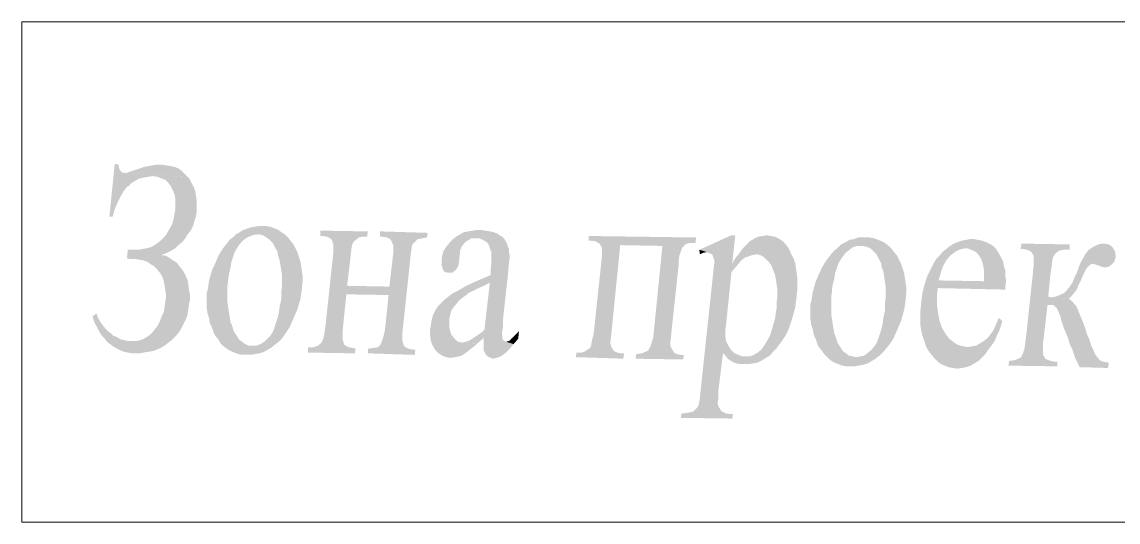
# Model space of a CAD drawing. Extents: x 243 to 885, y -99 to 1005.
# Drawn here: x 368.3 to 448.4, y 927.2 to 963.7 of the extents above; entities that cross this region are included whole.
import ezdxf

# ---------------------------------------------------------------- set-up
doc = ezdxf.new("R2010")
doc.units = 0
doc.header["$MEASUREMENT"] = 0
doc.layers.add('PDF _Геометрия', color=7, linetype='Continuous')
doc.layers.add('PDF _Сплошная заливка', color=7, linetype='Continuous')

msp = doc.modelspace()

# ---------------------------------------------------------------- hatches: boundary and pattern name
at = {"layer": 'PDF _Сплошная заливка', "linetype": 'ByBlock', "transparency": 33554559}
for points in [[(375.404, 953.265), (375.124, 953.324), (374.732, 949.462), (374.956, 949.462), (375.012, 949.63), (375.124, 950.019), (375.292, 950.414), (375.46, 950.751), (375.628, 951.082), (375.796, 951.367), (376.019, 951.645), (376.132, 951.697), (376.356, 951.924), (376.636, 952.092), (376.916, 952.261), (377.196, 952.313), (377.531, 952.371), (377.868, 952.429), (380.443, 952.371), (375.908, 952.65), (375.628, 952.708), (375.46, 952.935)], [(378.54, 953.269), (378.204, 953.269), (377.868, 953.211), (377.588, 953.159), (377.252, 953.1), (376.972, 952.99), (376.636, 952.88), (376.468, 952.822), (376.132, 952.712), (375.908, 952.653), (380.443, 952.375), (380.219, 952.595), (379.996, 952.822), (379.771, 952.99), (379.492, 953.1), (379.212, 953.159), (378.876, 953.211)], [(380.443, 952.371), (377.868, 952.429), (377.924, 952.429), (378.26, 952.371), (378.54, 952.261), (378.82, 952.151), (379.044, 951.924), (379.212, 951.704), (379.38, 951.367), (379.492, 951.083), (379.547, 950.752), (379.547, 950.357), (379.547, 949.962), (379.492, 949.742), (379.436, 949.347), (379.324, 948.959), (379.156, 948.622), (378.988, 948.344), (378.932, 948.227), (378.708, 947.949), (378.484, 947.729), (378.204, 947.502), (377.924, 947.334), (377.7, 947.224), (377.476, 947.166), (377.14, 947.107), (376.86, 947.056), (376.468, 947.056), (376.076, 947.056), (376.02, 946.44), (376.188, 946.382), (376.58, 946.382), (376.916, 946.324), (377.252, 946.272), (377.532, 946.156), (377.756, 945.987), (377.98, 945.877), (378.148, 945.709), (378.316, 945.489), (378.428, 945.372), (378.596, 945.094), (378.708, 944.757), (378.764, 944.42), (378.82, 944.084), (378.876, 943.695), (378.82, 943.3), (378.764, 942.912), (378.708, 942.517), (378.54, 942.18), (378.428, 941.844), (378.26, 941.514), (378.036, 941.229), (377.812, 940.95), (377.532, 940.73), (377.252, 940.562), (376.972, 940.445), (376.692, 940.393), (376.356, 940.393), (374.564, 940.335), (374.788, 940.167), (375.012, 939.999), (375.292, 939.83), (375.516, 939.72), (375.796, 939.61), (376.076, 939.552), (376.356, 939.494), (376.636, 939.494), (376.972, 939.494), (377.252, 939.552), (377.588, 939.61), (377.924, 939.662), (378.204, 939.772), (378.484, 939.888), (378.764, 940.057), (379.044, 940.277), (379.268, 940.445), (379.324, 940.504), (379.604, 940.782), (379.828, 941.06), (379.995, 941.345), (380.164, 941.682), (380.331, 942.012), (380.443, 942.349), (380.5, 942.744), (380.555, 943.132), (380.612, 943.359), (380.612, 943.754), (380.555, 944.084), (380.5, 944.479), (380.443, 944.815), (380.331, 945.094), (380.164, 945.43), (380.052, 945.599), (379.828, 945.877), (379.659, 946.104), (379.38, 946.272), (379.156, 946.44), (378.876, 946.609), (378.54, 946.661), (378.652, 946.719), (378.932, 946.829), (379.268, 946.997), (379.547, 947.166), (379.771, 947.392), (380.052, 947.612), (380.276, 947.891), (380.443, 948.176), (380.667, 948.454), (380.836, 948.791), (380.948, 949.179), (381.06, 949.516), (381.115, 949.911), (381.115, 950.247), (381.115, 950.584), (381.06, 950.972), (381.003, 951.309), (380.891, 951.646), (380.724, 951.924), (380.555, 952.261)], [(384.027, 948.231), (383.803, 948.005), (383.524, 947.786), (383.3, 947.502), (383.075, 947.225), (382.852, 946.89), (382.628, 946.496), (382.572, 946.329), (382.403, 945.935), (382.236, 945.6), (382.124, 945.207), (382.012, 944.813), (381.956, 944.426), (381.9, 944.085), (381.844, 943.917), (381.844, 943.53), (381.844, 943.137), (381.844, 942.801), (381.9, 942.408), (382.012, 942.073), (382.067, 941.679), (382.236, 941.344), (382.348, 941.009), (382.459, 940.783), (382.683, 940.506), (382.852, 940.222), (383.075, 940.003), (383.3, 939.835), (383.58, 939.667), (383.859, 939.551), (384.139, 939.442), (384.419, 939.384), (384.755, 939.384), (385.091, 939.384), (385.371, 939.442), (385.707, 939.493), (386.043, 939.609), (386.323, 939.777), (386.603, 939.945), (386.659, 940.003), (385.147, 940.054), (384.923, 940.054), (384.643, 940.17), (384.419, 940.338), (384.195, 940.506), (384.027, 940.783), (383.803, 941.118), (383.691, 941.512), (383.58, 941.737), (383.524, 942.073), (383.467, 942.466), (383.411, 942.801), (383.355, 943.195), (383.355, 943.582), (383.355, 943.975), (383.355, 944.426), (383.411, 944.871), (383.467, 945.316), (383.58, 945.768), (383.636, 946.161), (383.747, 946.496), (383.859, 946.832), (383.972, 947.057), (384.195, 947.393), (384.419, 947.67), (384.699, 947.896), (384.923, 948.005), (385.203, 948.121), (385.539, 948.173)], [(385.818, 948.788), (385.65, 948.788), (385.314, 948.73), (385.034, 948.678), (384.698, 948.562), (384.419, 948.452), (384.082, 948.226), (384.026, 948.226), (385.538, 948.175), (385.65, 948.175), (385.93, 948.117), (386.21, 947.949), (386.434, 947.781), (386.658, 947.555), (386.826, 947.22), (386.994, 946.942), (387.05, 946.607), (387.162, 946.265), (387.218, 945.929), (387.274, 945.594), (387.33, 945.207), (387.33, 944.813), (387.33, 944.362), (387.274, 943.916), (387.274, 943.471), (387.274, 943.413), (387.162, 942.91), (387.106, 942.458), (386.994, 942.013), (386.882, 941.678), (386.77, 941.342), (386.658, 941.058), (386.49, 940.781), (386.322, 940.613), (386.042, 940.336), (385.762, 940.168), (385.482, 940.052), (385.146, 940.052), (386.658, 940), (386.938, 940.219), (387.218, 940.445), (387.442, 940.723), (387.666, 941.058), (387.89, 941.394), (388.057, 941.787), (388.114, 941.903), (388.282, 942.291), (388.45, 942.684), (388.561, 943.078), (388.674, 943.413), (388.73, 943.807), (388.786, 944.194), (388.786, 944.31), (388.841, 944.697), (388.841, 945.091), (388.786, 945.484), (388.73, 945.878), (388.674, 946.213), (388.561, 946.549), (388.45, 946.884), (388.282, 947.22), (388.17, 947.446), (387.946, 947.723), (387.777, 947.949), (387.554, 948.175), (387.274, 948.342), (387.05, 948.51), (386.77, 948.62), (386.49, 948.73), (386.154, 948.788)], [(393.6, 948.392), (390.129, 948.45), (390.129, 948.057), (390.297, 948.057), (390.633, 948.005), (390.856, 947.889), (390.969, 947.779), (391.081, 947.444), (391.081, 947.276), (391.081, 946.883), (391.025, 946.322), (390.521, 941.62), (390.465, 941.226), (390.409, 940.781), (390.297, 940.446), (390.185, 940.22), (390.129, 940.22), (389.961, 940.052), (389.625, 939.936), (389.233, 939.936), (389.233, 939.549), (392.648, 939.491), (392.704, 939.826), (392.537, 939.885), (392.201, 939.936), (391.977, 940.052), (391.865, 940.162), (391.752, 940.497), (391.752, 940.665), (391.752, 941.058), (391.808, 941.62), (392.032, 943.8), (395.112, 943.748), (392.088, 944.419), (392.312, 946.322), (392.368, 946.883), (392.424, 947.276), (392.481, 947.495), (392.593, 947.663), (392.873, 947.889), (392.928, 947.947), (393.208, 948.005), (393.544, 948.005)], [(397.968, 948.286), (394.497, 948.395), (394.497, 948.002), (394.664, 948.002), (395, 947.95), (395.224, 947.834), (395.336, 947.666), (395.449, 947.389), (395.449, 947.163), (395.449, 946.77), (395.393, 946.267), (395.169, 944.364), (392.089, 944.422), (395.113, 943.745), (394.889, 941.565), (394.833, 941.114), (394.72, 940.669), (394.608, 940.333), (394.497, 940.108), (394.328, 939.94), (393.993, 939.882), (393.601, 939.83), (393.601, 939.495), (397.017, 939.379), (397.072, 939.772), (396.904, 939.772), (396.568, 939.83), (396.344, 939.94), (396.232, 940.049), (396.12, 940.391), (396.12, 940.611), (396.12, 941.004), (396.176, 941.507), (396.68, 946.209), (396.68, 946.267), (396.736, 946.77), (396.792, 947.163), (396.848, 947.441), (396.96, 947.557), (397.24, 947.834), (397.296, 947.834), (397.576, 947.892), (397.912, 947.95)], [(401.831, 948.505), (401.607, 948.505), (401.271, 948.447), (400.935, 948.395), (400.599, 948.337), (400.319, 948.169), (400.039, 948.002), (401.495, 947.892), (401.719, 947.892), (401.998, 947.776), (402.278, 947.608), (402.447, 947.382), (402.502, 947.163), (402.614, 946.879), (402.614, 946.492), (402.614, 946.099), (402.558, 945.538), (402.558, 945.202), (402.167, 945.035), (401.775, 944.867), (401.382, 944.699), (402.502, 944.641), (402.111, 941.229), (401.887, 941.003), (401.551, 940.777), (402.055, 940.61), (402.055, 940.552), (402.055, 940.107), (402.055, 939.713), (402.167, 939.487), (402.222, 939.378), (402.447, 939.21), (402.727, 939.1), (402.951, 939.152), (403.174, 939.21), (403.454, 939.378), (403.678, 939.545), (403.958, 939.829), (404.238, 940.165), (403.678, 940.332), (403.51, 940.442), (403.454, 940.442), (403.398, 940.835), (403.398, 941.003), (403.454, 941.339), (403.454, 941.784), (403.51, 942.403), (403.846, 945.428), (403.846, 945.596), (403.903, 946.099), (403.958, 946.544), (403.903, 946.879), (403.903, 947.105), (403.846, 947.215), (403.734, 947.55), (403.567, 947.834), (403.343, 948.06), (403.287, 948.06), (403.062, 948.227), (402.782, 948.337), (402.502, 948.395), (402.167, 948.447)], [(400.039, 948.003), (399.816, 947.835), (399.592, 947.609), (399.368, 947.332), (399.144, 946.997), (399.032, 946.662), (398.976, 946.32), (398.976, 945.933), (399.088, 945.598), (399.2, 945.424), (399.536, 945.372), (399.76, 945.372), (400.039, 945.598), (400.208, 945.875), (400.264, 946.268), (400.32, 946.829), (400.32, 946.939), (400.431, 947.274), (400.711, 947.609), (400.879, 947.726), (401.159, 947.893), (401.495, 947.893)], [(410.511, 947.501), (410.679, 947.224), (410.679, 947.166), (410.679, 946.94), (410.679, 946.547), (410.623, 945.986), (410.119, 941.231), (410.063, 940.838), (409.951, 940.393), (409.895, 940.051), (409.783, 939.832), (409.727, 939.832), (409.503, 939.665), (409.223, 939.549), (408.831, 939.549), (408.775, 939.214), (412.247, 939.104), (412.303, 939.491), (412.078, 939.491), (411.799, 939.549), (411.574, 939.665), (411.518, 939.716), (411.35, 940), (411.35, 940.051), (411.295, 940.277), (411.35, 940.67), (411.406, 941.231), (412.022, 947.391), (415.102, 947.333)], [(417.565, 947.948), (409.726, 948.058), (409.726, 947.722), (409.893, 947.722), (410.229, 947.664), (410.398, 947.555), (410.51, 947.497), (415.101, 947.329), (414.485, 941.172), (414.429, 940.669), (414.317, 940.275), (414.205, 939.94), (414.093, 939.773), (414.093, 939.714), (413.869, 939.605), (413.589, 939.489), (413.197, 939.437), (413.141, 939.102), (416.612, 939.044), (416.668, 939.379), (416.445, 939.379), (416.165, 939.437), (415.941, 939.547), (415.884, 939.656), (415.717, 939.94), (415.661, 940.166), (415.717, 940.611), (415.773, 941.172), (416.276, 945.872), (416.276, 946.098), (416.333, 946.6), (416.445, 946.936), (416.501, 947.103), (416.557, 947.219), (416.781, 947.439), (416.893, 947.497), (417.117, 947.555), (417.509, 947.555)], [(420.42, 948.112), (420.14, 948.112), (417.788, 947.048), (418.348, 946.881), (418.46, 946.823), (418.74, 946.713), (418.852, 946.378), (418.908, 946.21), (418.852, 945.817), (418.796, 945.256), (417.9, 936.861), (417.844, 936.3), (417.788, 935.907), (417.732, 935.681), (417.676, 935.571), (417.452, 935.346), (417.34, 935.236), (417.06, 935.178), (416.724, 935.12), (416.5, 935.12), (416.444, 934.785), (420.195, 934.733), (420.251, 935.068), (419.972, 935.068), (419.692, 935.12), (419.467, 935.236), (419.356, 935.346), (419.188, 935.629), (419.131, 935.849), (419.188, 936.242), (419.188, 936.803), (419.524, 939.492), (420.364, 939.492), (420.14, 939.711), (420.084, 939.769), (419.916, 940.053), (419.748, 940.388), (419.692, 940.723), (419.692, 940.833), (419.692, 941.168), (419.748, 941.561), (419.803, 942.122), (420.14, 945.424), (420.476, 945.817), (420.195, 946.043)], [(422.715, 948.112), (422.379, 948.054), (422.099, 948.003), (421.763, 947.835), (421.484, 947.667), (421.371, 947.551), (421.148, 947.326), (420.923, 947.106), (420.7, 946.771), (421.931, 946.713), (422.099, 946.713), (422.379, 946.604), (422.603, 946.429), (422.827, 946.21), (423.051, 945.926), (423.107, 945.759), (423.219, 945.482), (423.331, 945.198), (423.387, 944.863), (423.443, 944.476), (423.499, 944.082), (423.499, 943.689), (423.443, 943.244), (423.443, 942.793), (423.387, 942.516), (423.331, 942.064), (423.219, 941.671), (423.107, 941.284), (422.995, 940.891), (422.827, 940.555), (422.659, 940.272), (422.491, 939.994), (422.323, 939.769), (422.043, 939.543), (421.763, 939.376), (421.484, 939.266), (421.148, 939.266), (422.659, 939.156), (422.939, 939.324), (423.163, 939.601), (423.443, 939.878), (423.555, 940.053), (423.779, 940.33), (424.003, 940.665), (424.171, 940.942), (424.339, 941.336), (424.451, 941.671), (424.563, 942.006), (424.675, 942.4), (424.787, 942.793), (424.843, 943.244), (424.899, 943.631), (424.899, 943.747), (424.955, 944.192), (424.955, 944.585), (424.955, 944.979), (424.899, 945.366), (424.843, 945.759), (424.787, 946.094), (424.675, 946.429), (424.507, 946.713), (424.395, 946.99), (424.283, 947.216), (424.059, 947.493), (423.835, 947.719), (423.555, 947.887), (423.331, 948.003), (422.995, 948.054)], [(428.093, 947.391), (427.869, 947.166), (427.589, 946.94), (427.365, 946.663), (427.141, 946.386), (426.917, 946.045), (426.693, 945.658), (426.637, 945.49), (426.469, 945.149), (426.301, 944.762), (426.189, 944.369), (426.077, 943.976), (426.021, 943.641), (425.965, 943.248), (425.909, 943.139), (425.909, 942.746), (425.909, 942.353), (425.909, 941.96), (425.965, 941.566), (426.077, 941.231), (426.133, 940.896), (426.301, 940.503), (426.413, 940.168), (426.525, 939.943), (426.749, 939.666), (426.917, 939.44), (427.141, 939.215), (427.365, 938.996), (427.645, 938.822), (427.925, 938.712), (428.205, 938.603), (428.485, 938.545), (428.821, 938.545), (429.156, 938.545), (429.437, 938.603), (429.772, 938.654), (430.109, 938.77), (430.388, 938.938), (430.669, 939.105), (430.725, 939.163), (429.212, 939.215), (428.989, 939.273), (428.709, 939.331), (428.485, 939.498), (428.261, 939.666), (428.093, 939.943), (427.869, 940.278), (427.757, 940.671), (427.645, 940.954), (427.589, 941.289), (427.533, 941.624), (427.477, 942.018), (427.421, 942.353), (427.421, 942.746), (427.421, 943.19), (427.421, 943.583), (427.477, 944.034), (427.477, 944.086), (427.533, 944.537), (427.645, 944.93), (427.701, 945.317), (427.813, 945.658), (427.925, 945.993), (428.037, 946.219), (428.261, 946.554), (428.485, 946.831), (428.765, 947.056), (428.989, 947.224), (429.269, 947.333), (429.605, 947.333)], [(429.883, 947.948), (429.716, 947.948), (429.38, 947.948), (429.1, 947.838), (428.763, 947.78), (428.484, 947.613), (428.148, 947.445), (428.092, 947.387), (429.603, 947.329), (429.716, 947.329), (429.995, 947.278), (430.275, 947.162), (430.499, 946.942), (430.723, 946.717), (430.891, 946.381), (431.059, 946.098), (431.115, 945.763), (431.227, 945.485), (431.283, 945.092), (431.339, 944.757), (431.395, 944.364), (431.395, 943.97), (431.395, 943.526), (431.339, 943.074), (431.339, 942.629), (431.339, 942.571), (431.227, 942.069), (431.171, 941.624), (431.059, 941.172), (430.948, 940.837), (430.835, 940.502), (430.723, 940.218), (430.556, 939.999), (430.387, 939.773), (430.107, 939.548), (429.828, 939.322), (429.547, 939.271), (429.211, 939.213), (430.723, 939.155), (431.004, 939.38), (431.283, 939.664), (431.507, 939.941), (431.731, 940.218), (431.955, 940.56), (432.123, 940.947), (432.179, 941.063), (432.347, 941.456), (432.515, 941.843), (432.627, 942.236), (432.739, 942.629), (432.795, 942.965), (432.851, 943.358), (432.851, 943.467), (432.907, 943.861), (432.907, 944.254), (432.851, 944.647), (432.795, 945.034), (432.739, 945.369), (432.627, 945.711), (432.515, 946.046), (432.347, 946.381), (432.235, 946.607), (432.011, 946.884), (431.843, 947.11), (431.619, 947.329), (431.339, 947.555), (431.115, 947.671), (430.835, 947.78), (430.556, 947.89), (430.22, 947.948)], [(437.779, 947.838), (437.611, 947.838), (437.276, 947.78), (436.995, 947.729), (436.659, 947.613), (436.379, 947.503), (436.1, 947.336), (437.276, 947.168), (437.499, 947.11), (437.779, 947), (438.059, 946.833), (438.227, 946.607), (438.395, 946.324), (438.507, 945.937), (438.563, 945.653), (438.563, 945.26), (438.563, 944.757), (435.26, 944.815), (434.308, 944.757), (434.196, 944.364), (434.084, 943.919), (434.028, 943.526), (433.972, 943.081), (433.972, 942.914), (433.916, 942.462), (433.916, 942.069), (433.916, 941.682), (433.972, 941.289), (434.028, 940.954), (434.139, 940.612), (434.252, 940.277), (434.364, 939.942), (437.331, 939.942), (437.107, 940), (436.827, 940.058), (436.547, 940.168), (436.323, 940.335), (436.044, 940.561), (435.819, 940.838), (435.652, 941.122), (435.54, 941.289), (435.427, 941.566), (435.315, 941.902), (435.26, 942.237), (435.204, 942.578), (435.148, 942.965), (435.148, 943.358), (435.148, 943.81), (435.204, 944.254), (440.131, 944.145), (440.131, 944.364), (440.187, 944.757), (440.131, 945.15), (440.131, 945.544), (440.019, 945.879), (439.963, 946.214), (439.795, 946.549), (439.627, 946.833), (439.459, 947.11), (439.235, 947.336), (438.955, 947.503), (438.731, 947.613), (438.395, 947.729), (438.115, 947.78)], [(444.834, 947.443), (441.306, 947.501), (441.25, 947.108), (441.418, 947.108), (441.754, 947.05), (441.978, 946.94), (442.034, 946.882), (442.202, 946.605), (442.202, 946.38), (442.202, 945.935), (442.146, 945.374), (441.642, 940.67), (441.586, 940.277), (441.53, 939.832), (441.418, 939.491), (441.306, 939.272), (441.306, 939.214), (441.082, 939.104), (440.802, 938.988), (440.41, 938.937), (440.354, 938.595), (443.938, 938.544), (443.938, 938.879), (443.77, 938.879), (443.434, 938.937), (443.154, 939.046), (443.041, 939.104), (442.874, 939.439), (442.874, 939.716), (442.874, 940.109), (442.93, 940.612), (443.21, 943.022), (443.489, 943.022), (445.281, 943.022), (445.225, 943.022), (445.001, 943.299), (444.778, 943.467), (443.489, 943.583), (443.266, 943.634), (443.434, 945.374), (443.489, 945.651), (443.545, 946.154), (443.601, 946.496), (443.714, 946.663), (443.714, 946.715), (443.993, 946.94), (444.105, 946.998), (444.386, 947.05), (444.834, 947.05)], [(447.353, 947.501), (447.185, 947.501), (446.905, 947.443), (446.569, 947.275), (446.457, 947.224), (446.177, 946.998), (445.954, 946.715), (445.841, 946.496), (445.673, 946.212), (446.513, 946.044), (446.681, 945.986), (447.017, 945.877), (447.129, 945.819), (447.409, 945.767), (447.689, 945.819), (447.913, 945.986), (448.081, 946.154), (448.193, 946.547), (448.137, 946.94), (447.969, 947.224), (447.913, 947.275), (447.689, 947.443)], [(417.79, 947.054), (417.846, 946.719), (418.07, 946.828), (418.35, 946.886)], [(420.7, 946.771), (420.421, 946.436), (420.197, 946.043), (420.476, 945.818), (420.756, 946.152), (420.98, 946.378), (421.148, 946.494), (421.316, 946.545), (421.652, 946.661), (421.932, 946.713)], [(436.1, 947.337), (435.82, 947.111), (435.54, 946.886), (435.316, 946.608), (435.092, 946.383), (434.924, 946.106), (434.756, 945.771), (434.589, 945.436), (434.42, 945.094), (434.308, 944.759), (435.261, 944.817), (435.372, 945.21), (435.484, 945.603), (435.652, 945.99), (435.82, 946.273), (436.044, 946.55), (436.1, 946.608), (436.38, 946.834), (436.66, 947.001), (436.94, 947.111), (437.276, 947.169)], [(445.674, 946.214), (445.506, 945.821), (445.338, 945.319), (445.226, 945.152), (445.058, 944.701), (444.834, 944.367), (444.61, 944.084), (444.442, 943.916), (444.106, 943.749), (443.826, 943.639), (443.49, 943.582), (444.778, 943.472), (444.89, 943.582), (445.17, 943.916), (445.338, 944.142), (445.45, 944.425), (445.618, 944.759), (445.842, 945.261), (446.066, 945.712), (446.29, 945.937), (446.514, 946.047)], [(401.383, 944.699), (401.047, 944.532), (400.768, 944.416), (400.487, 944.249), (400.207, 944.082), (399.983, 943.973), (399.76, 943.857), (399.48, 943.632), (399.199, 943.414), (398.92, 943.131), (398.696, 942.906), (398.528, 942.629), (398.359, 942.289), (398.248, 941.897), (398.192, 941.505), (398.136, 941.228), (398.136, 940.836), (398.192, 940.444), (398.303, 940.11), (398.472, 939.827), (398.528, 939.718), (398.751, 939.493), (399.032, 939.326), (399.312, 939.21), (399.647, 939.159), (399.928, 939.21), (400.264, 939.268), (400.543, 939.377), (400.599, 939.435), (400.768, 939.545), (400.991, 939.718), (401.271, 939.937), (401.607, 940.219), (400.487, 940.277), (400.207, 940.329), (399.983, 940.502), (399.76, 940.779), (399.703, 940.836), (399.591, 941.171), (399.536, 941.505), (399.536, 941.955), (399.591, 942.237), (399.703, 942.629), (399.928, 942.964), (400.039, 943.073), (400.264, 943.356), (400.543, 943.581), (400.879, 943.806), (400.879, 943.857), (401.103, 943.973), (401.327, 944.082), (401.663, 944.249), (402.055, 944.416), (402.503, 944.641)], [(445.281, 943.02), (443.489, 943.02), (443.657, 943.02), (443.881, 942.795), (443.993, 942.57), (444.161, 942.179), (444.217, 941.897), (444.329, 941.563), (444.441, 941.229), (444.609, 940.889), (444.721, 940.556), (444.833, 940.164), (445.001, 939.831), (445.113, 939.491), (445.225, 939.157), (445.393, 938.823), (445.56, 938.483), (447.632, 938.425), (447.688, 938.823), (447.632, 938.823), (447.296, 938.875), (447.016, 938.99), (446.848, 939.215), (446.792, 939.266), (446.681, 939.439), (446.568, 939.715), (446.4, 940.055), (446.289, 940.447), (446.065, 940.947), (446.065, 941.005), (445.897, 941.505), (445.729, 941.954), (445.56, 942.346), (445.449, 942.628), (445.337, 942.853)], [(373.781, 942.408), (373.501, 942.184), (373.557, 942.017), (373.669, 941.677), (373.837, 941.401), (374.005, 941.061), (374.173, 940.786), (374.397, 940.561), (374.565, 940.337), (376.357, 940.395), (376.132, 940.395), (375.853, 940.446), (375.573, 940.504), (375.293, 940.67), (375.013, 940.786), (374.789, 941.01), (374.677, 941.061), (374.453, 941.286), (374.229, 941.568), (374.061, 941.793), (373.893, 942.126)], [(439.682, 942.07), (439.627, 942.013), (439.459, 941.622), (439.291, 941.231), (439.066, 940.897), (438.843, 940.615), (438.619, 940.449), (438.563, 940.391), (438.283, 940.224), (438.003, 940.057), (437.667, 940), (437.331, 939.942), (434.363, 939.942), (434.531, 939.66), (434.755, 939.384), (434.98, 939.102), (435.203, 938.878), (435.427, 938.711), (435.707, 938.596), (435.987, 938.487), (436.267, 938.429), (436.603, 938.378), (436.659, 938.378), (436.995, 938.429), (437.275, 938.487), (437.611, 938.596), (437.891, 938.769), (438.171, 938.936), (438.395, 939.16), (438.675, 939.442), (438.898, 939.775), (439.123, 940.057), (439.347, 940.391), (439.515, 940.782), (439.682, 941.122), (439.795, 941.455), (439.906, 941.846)], [(404.633, 941.121), (404.353, 940.839), (404.073, 940.564), (403.905, 940.391), (403.681, 940.34), (404.241, 940.167), (404.577, 940.564)], [(401.552, 940.784), (401.217, 940.56), (400.936, 940.393), (400.713, 940.335), (400.489, 940.278), (401.609, 940.227), (402.056, 940.617)], [(420.366, 939.497), (419.526, 939.497), (419.694, 939.33), (419.918, 939.049), (420.142, 938.934), (420.198, 938.883), (420.478, 938.768), (420.758, 938.71), (421.094, 938.71), (421.15, 938.71), (421.43, 938.71), (421.766, 938.768), (422.046, 938.825), (422.382, 938.992), (422.662, 939.158), (421.15, 939.273), (420.926, 939.273), (420.646, 939.382)]]:
    msp.add_hatch(color=1, dxfattribs=at).paths.add_polyline_path(points)

# ---------------------------------------------------------------- linework, layer by layer
at = {"layer": 'PDF _Геометрия', "color": 3, "linetype": 'ByBlock', "lineweight": 18}
msp.add_lwpolyline([(368.349, 963.682), (521.542, 963.682), (521.542, 927.177), (368.349, 927.177)], close=True, dxfattribs=at)

doc.saveas('drawing.dxf')
